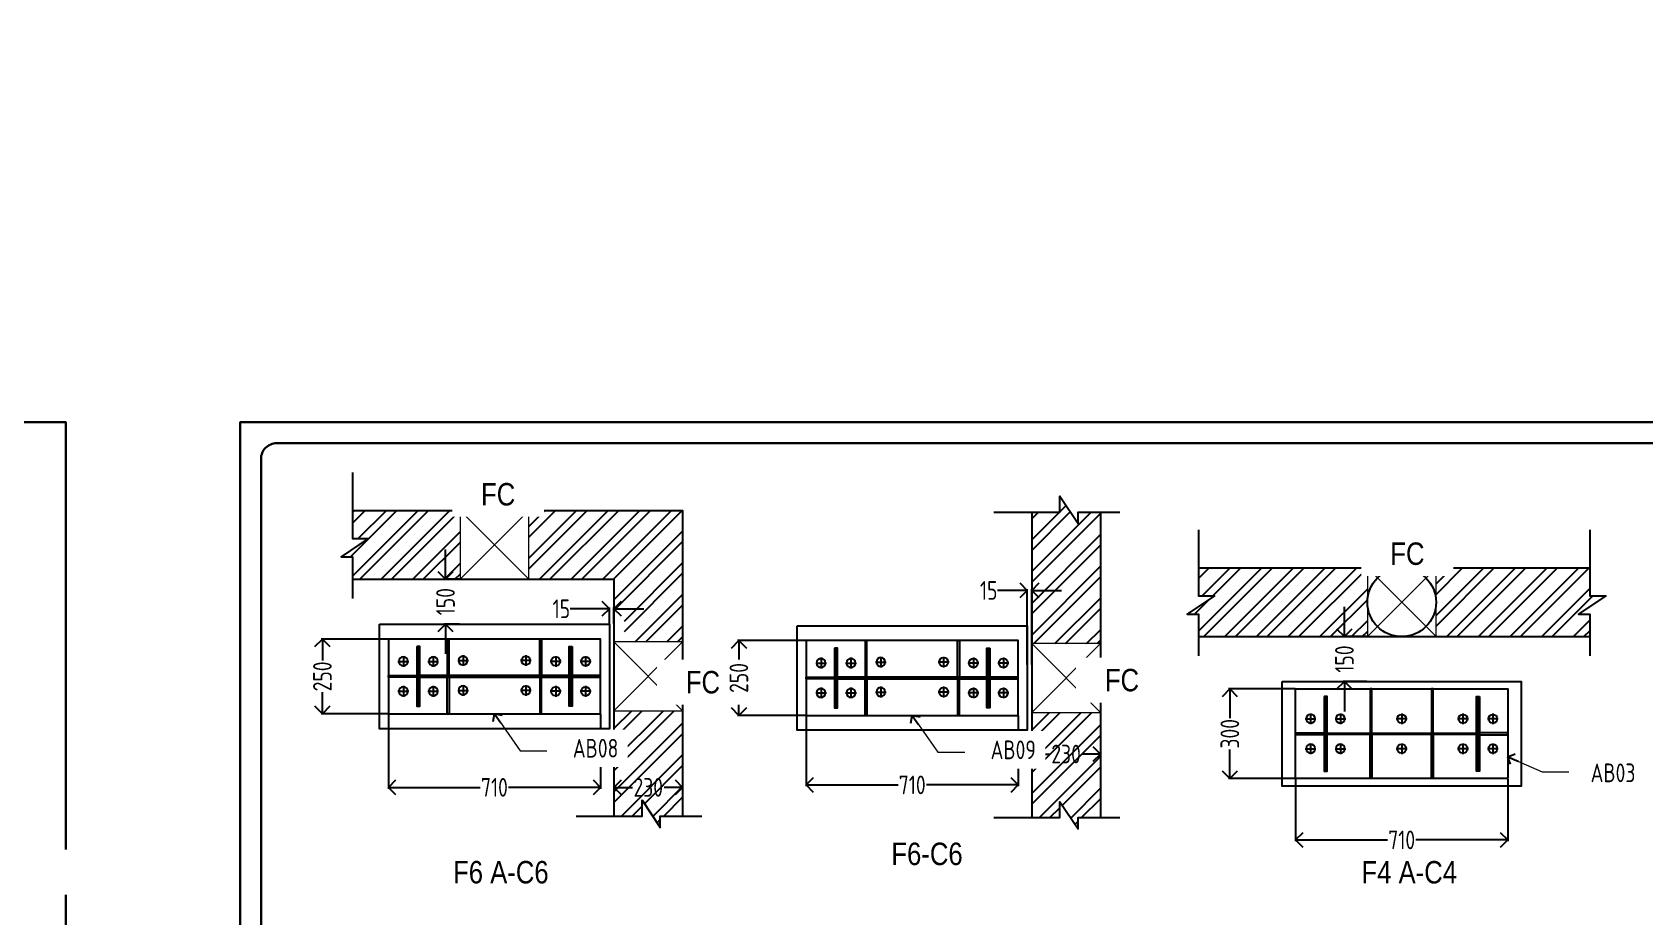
# Model space of a CAD drawing. Header units: inches. Extents: x -605 to 2991212, y -2872845 to 0.
# Drawn here: x 2426981 to 2448571, y -2385060 to -2373224 of the extents above; entities that cross this region are included whole.
import ezdxf
from ezdxf import colors
from ezdxf.entities.mleader import LeaderData, LeaderLine
from ezdxf.math import Vec2, Vec3

# ---------------------------------------------------------------- set-up
doc = ezdxf.new("R2010")
doc.units = ezdxf.units.IN
doc.header["$LTSCALE"] = 600
doc.header["$MEASUREMENT"] = 0
for name, color, linetype, lineweight in [('PV_TEXT_ROMANS', 7, 'Continuous', 0), ('rDIMension', 1, 'Continuous', 18), ('rRCC 2', 40, 'Continuous', 15), ('rSHEET', 2, 'Continuous', 30)]:
    doc.layers.add(name, color=color, linetype=linetype, lineweight=lineweight)
doc.styles.add('DIM', font='geniso.shx', dxfattribs={"width": 0.85})
doc.styles.add('J.P', font='ARIALN.TTF')
doc.styles.add('TEXT3', font='geniso.shx')
doc.dimstyles.new('ST-150', dxfattribs={"dimscale": 75, "dimtxt": 3, "dimasz": 2, "dimexe": 0.18, "dimexo": 0.0625, "dimgap": 0.2, "dimtad": 0, "dimdec": 0, "dimlfac": 2, "dimzin": 0, "dimdsep": 46, "dimtxsty": 'DIM', "dimblk": 'OPEN90', "dimcen": 0.09, "dimclrd": 256, "dimclrt": 7, "dimadec": 0, "dimazin": 0, "dimtfac": 1, "dimtdec": 0, "dimtofl": 0, "dimtmove": 0, "dimatfit": 3, "dimldrblk": 'OPEN90', "dimfxl": 1, "dimtolj": 1, "dimtzin": 0, "dimlwd": -1, "dimarcsym": 0})
doc.dimstyles.new('ST-25', dxfattribs={"dimscale": 100, "dimtxt": 2.5, "dimasz": 2, "dimexe": 0.18, "dimexo": 0.0625, "dimgap": 0.2, "dimtad": 0, "dimdec": 0, "dimlfac": 0.25, "dimzin": 0, "dimdsep": 46, "dimtxsty": 'DIM', "dimblk": 'OPEN90', "dimcen": 0.09, "dimclrd": 256, "dimclrt": 7, "dimadec": 0, "dimazin": 0, "dimtfac": 1, "dimtdec": 0, "dimtofl": 0, "dimtmove": 0, "dimatfit": 3, "dimldrblk": 'OPEN90', "dimfxl": 1, "dimtolj": 1, "dimtzin": 0, "dimlwd": -1, "dimarcsym": 0})
pattern_1 = [(45, (-2456671.74, 2032699.74), (-212.132034, 212.132034), []), (45, (-2456530.32, 2032699.74), (-212.132034, 212.132034), [])]
pattern_2 = [(45, (-2451051.7, 2032678.14), (-212.132034, 212.132034), []), (45, (-2450910.28, 2032678.14), (-212.132034, 212.132034), [])]
pattern_3 = [(45, (-2444524.18, 2031931.67), (-212.132034, 212.132034), []), (45, (-2444382.76, 2031931.67), (-212.132034, 212.132034), [])]

# ---------------------------------------------------------------- blocks, each defined once
blk = doc.blocks.new('_DotBlank')
at = {"color": 0, "linetype": 'ByBlock', "lineweight": -2}
blk.add_line((-0.5, 0), (-1, 0), dxfattribs=at)
blk.add_circle((0, 0), 0.5, dxfattribs=at)
blk = doc.blocks.new('_Open90')
at = {"color": 0, "linetype": 'ByBlock', "lineweight": -2}
for p, q in [((0, 0), (-1, 0)), ((-0.5, 0.5), (0, 0)), ((0, 0), (-0.5, -0.5))]:
    blk.add_line(p, q, dxfattribs=at)
blk = doc.blocks.new('*D894')
at = {"color": 0, "linetype": 'ByBlock', "lineweight": -2}
for p, q in [((2431743, -2381344), (2430848, -2381344)), ((2431743, -2382344), (2430848, -2382344))]:
    blk.add_line(p, q, dxfattribs=at)
at = {"color": 1, "linetype": 'ByBlock'}
for p, q in [((2430866, -2381544), (2430866, -2381632)), ((2430866, -2382144), (2430866, -2382055))]:
    blk.add_line(p, q, dxfattribs=at)
at = {"layer": 'Defpoints', "color": 0, "linetype": 'ByBlock'}
for p in [(2431749, -2381344), (2430866, -2382344), (2431749, -2382344)]:
    blk.add_point(p, dxfattribs=at)
at = {"color": 1, "linetype": 'ByBlock', "xscale": 200, "yscale": 200, "zscale": 200}
for p, rotation in [((2430866, -2381344), 90), ((2430866, -2382344), 270)]:
    blk.add_blockref('_Open90', p, dxfattribs=dict(at, rotation=rotation))
at = {"color": 7, "linetype": 'ByBlock', "insert": (2430866, -2381844), "char_height": 250, "attachment_point": 5, "rotation": 90, "style": 'DIM'}
blk.add_mtext('\\A1;250', dxfattribs=at)
blk = doc.blocks.new('*D895')
at = {"color": 0, "linetype": 'ByBlock', "lineweight": -2}
for p, q in [((2431749, -2382350), (2431749, -2383347)), ((2434589, -2382350), (2434589, -2383347))]:
    blk.add_line(p, q, dxfattribs=at)
at = {"color": 1, "linetype": 'ByBlock'}
for p, q in [((2431949, -2383329), (2432979, -2383329)), ((2434389, -2383329), (2433359, -2383329))]:
    blk.add_line(p, q, dxfattribs=at)
at = {"layer": 'Defpoints', "color": 0, "linetype": 'ByBlock'}
for p in [(2431749, -2382344), (2434589, -2382344), (2434589, -2383329)]:
    blk.add_point(p, dxfattribs=at)
at = {"color": 1, "linetype": 'ByBlock', "xscale": 200, "yscale": 200, "zscale": 200, "rotation": 180}
blk.add_blockref('_Open90', (2431749, -2383329), dxfattribs=at)
at = {"color": 1, "linetype": 'ByBlock', "xscale": 200, "yscale": 200, "zscale": 200}
blk.add_blockref('_Open90', (2434589, -2383329), dxfattribs=at)
at = {"color": 7, "linetype": 'ByBlock', "insert": (2433169, -2383329), "char_height": 250, "attachment_point": 5, "style": 'DIM'}
blk.add_mtext('\\A1;710', dxfattribs=at)
blk = doc.blocks.new('*D896')
at = {"color": 1, "linetype": 'ByBlock'}
for p, q in [((2434509, -2380939), (2434181, -2380939)), ((2434969, -2380939), (2435169, -2380939))]:
    blk.add_line(p, q, dxfattribs=at)
at = {"color": 0, "linetype": 'ByBlock', "lineweight": -2}
for p, q in [((2434709, -2381137), (2434709, -2380921)), ((2434769, -2381137), (2434769, -2380921))]:
    blk.add_line(p, q, dxfattribs=at)
at = {"layer": 'Defpoints', "color": 0, "linetype": 'ByBlock'}
for p in [(2434769, -2380939), (2434709, -2381144), (2434769, -2381144)]:
    blk.add_point(p, dxfattribs=at)
at = {"color": 1, "linetype": 'ByBlock', "xscale": 200, "yscale": 200, "zscale": 200}
blk.add_blockref('_Open90', (2434709, -2380939), dxfattribs=at)
at = {"color": 1, "linetype": 'ByBlock', "xscale": 200, "yscale": 200, "zscale": 200, "rotation": 180}
blk.add_blockref('_Open90', (2434769, -2380939), dxfattribs=at)
at = {"color": 7, "linetype": 'ByBlock', "insert": (2434065, -2380939), "char_height": 250, "attachment_point": 5, "style": 'DIM'}
blk.add_mtext('\\A1;15', dxfattribs=at)
blk = doc.blocks.new('*D897')
at = {"color": 1, "linetype": 'ByBlock'}
for p, q in [((2432514, -2380344), (2432514, -2380144)), ((2432514, -2381344), (2432514, -2381544))]:
    blk.add_line(p, q, dxfattribs=at)
at = {"color": 0, "linetype": 'ByBlock', "lineweight": -2}
for p, q in [((2432703, -2380544), (2432496, -2380544)), ((2432703, -2381144), (2432496, -2381144))]:
    blk.add_line(p, q, dxfattribs=at)
at = {"layer": 'Defpoints', "color": 0, "linetype": 'ByBlock'}
for p in [(2432709, -2380544), (2432514, -2381144), (2432709, -2381144)]:
    blk.add_point(p, dxfattribs=at)
at = {"color": 1, "linetype": 'ByBlock', "xscale": 200, "yscale": 200, "zscale": 200}
for p, rotation in [((2432514, -2380544), 270), ((2432514, -2381144), 90)]:
    blk.add_blockref('_Open90', p, dxfattribs=dict(at, rotation=rotation))
at = {"color": 7, "linetype": 'ByBlock', "insert": (2432514, -2380844), "char_height": 250, "attachment_point": 5, "rotation": 90, "style": 'DIM'}
blk.add_mtext('\\A1;150', dxfattribs=at)
blk = doc.blocks.new('*D898')
at = {"color": 0, "linetype": 'ByBlock', "lineweight": -2}
for p, q in [((2434769, -2383222), (2434769, -2383347)), ((2435689, -2383222), (2435689, -2383347))]:
    blk.add_line(p, q, dxfattribs=at)
at = {"color": 1, "linetype": 'ByBlock'}
for p, q in [((2434969, -2383329), (2435018, -2383329)), ((2435489, -2383329), (2435441, -2383329))]:
    blk.add_line(p, q, dxfattribs=at)
at = {"layer": 'Defpoints', "color": 0, "linetype": 'ByBlock'}
for p in [(2434769, -2383216), (2435689, -2383216), (2435689, -2383329)]:
    blk.add_point(p, dxfattribs=at)
at = {"color": 1, "linetype": 'ByBlock', "xscale": 200, "yscale": 200, "zscale": 200, "rotation": 180}
blk.add_blockref('_Open90', (2434769, -2383329), dxfattribs=at)
at = {"color": 1, "linetype": 'ByBlock', "xscale": 200, "yscale": 200, "zscale": 200}
blk.add_blockref('_Open90', (2435689, -2383329), dxfattribs=at)
at = {"color": 7, "linetype": 'ByBlock', "insert": (2435229, -2383329), "char_height": 250, "attachment_point": 5, "style": 'DIM'}
blk.add_mtext('\\A1;230', dxfattribs=at)
blk = doc.blocks.new('*D899')
at = {"color": 1, "linetype": 'ByBlock'}
for p, q in [((2440103, -2380694), (2439903, -2380694)), ((2440563, -2380694), (2440763, -2380694))]:
    blk.add_line(p, q, dxfattribs=at)
at = {"color": 0, "linetype": 'ByBlock', "lineweight": -2}
for p, q in [((2440303, -2381683), (2440303, -2380676)), ((2440363, -2381683), (2440363, -2380676))]:
    blk.add_line(p, q, dxfattribs=at)
at = {"layer": 'Defpoints', "color": 0, "linetype": 'ByBlock'}
for p in [(2440303, -2380694), (2440303, -2381690), (2440363, -2381690)]:
    blk.add_point(p, dxfattribs=at)
at = {"color": 1, "linetype": 'ByBlock', "xscale": 200, "yscale": 200, "zscale": 200}
blk.add_blockref('_Open90', (2440303, -2380694), dxfattribs=at)
at = {"color": 1, "linetype": 'ByBlock', "xscale": 200, "yscale": 200, "zscale": 200, "rotation": 180}
blk.add_blockref('_Open90', (2440363, -2380694), dxfattribs=at)
at = {"color": 7, "linetype": 'ByBlock', "insert": (2439787, -2380694), "char_height": 250, "attachment_point": 5, "style": 'DIM'}
blk.add_mtext('\\A1;15', dxfattribs=at)
blk = doc.blocks.new('*D900')
at = {"color": 0, "linetype": 'ByBlock', "lineweight": -2}
for p, q in [((2437343, -2382371), (2437343, -2383314)), ((2440183, -2382371), (2440183, -2383314))]:
    blk.add_line(p, q, dxfattribs=at)
at = {"color": 1, "linetype": 'ByBlock'}
for p, q in [((2437543, -2383296), (2438573, -2383296)), ((2439983, -2383296), (2438953, -2383296))]:
    blk.add_line(p, q, dxfattribs=at)
at = {"layer": 'Defpoints', "color": 0, "linetype": 'ByBlock'}
for p in [(2437343, -2382365), (2440183, -2382365), (2440183, -2383296)]:
    blk.add_point(p, dxfattribs=at)
at = {"color": 1, "linetype": 'ByBlock', "xscale": 200, "yscale": 200, "zscale": 200, "rotation": 180}
blk.add_blockref('_Open90', (2437343, -2383296), dxfattribs=at)
at = {"color": 1, "linetype": 'ByBlock', "xscale": 200, "yscale": 200, "zscale": 200}
blk.add_blockref('_Open90', (2440183, -2383296), dxfattribs=at)
at = {"color": 7, "linetype": 'ByBlock', "insert": (2438763, -2383296), "char_height": 250, "attachment_point": 5, "style": 'DIM'}
blk.add_mtext('\\A1;710', dxfattribs=at)
blk = doc.blocks.new('*D901')
at = {"color": 0, "linetype": 'ByBlock', "lineweight": -2}
for p, q in [((2437337, -2381365), (2436424, -2381365)), ((2437337, -2382365), (2436424, -2382365))]:
    blk.add_line(p, q, dxfattribs=at)
at = {"color": 1, "linetype": 'ByBlock'}
for p, q in [((2436442, -2381565), (2436442, -2381654)), ((2436442, -2382165), (2436442, -2382077))]:
    blk.add_line(p, q, dxfattribs=at)
at = {"layer": 'Defpoints', "color": 0, "linetype": 'ByBlock'}
for p in [(2436442, -2381365), (2437343, -2381365), (2437343, -2382365)]:
    blk.add_point(p, dxfattribs=at)
at = {"color": 1, "linetype": 'ByBlock', "xscale": 200, "yscale": 200, "zscale": 200}
for p, rotation in [((2436442, -2381365), 90), ((2436442, -2382365), 270)]:
    blk.add_blockref('_Open90', p, dxfattribs=dict(at, rotation=rotation))
at = {"color": 7, "linetype": 'ByBlock', "insert": (2436442, -2381865), "char_height": 250, "attachment_point": 5, "rotation": 90, "style": 'DIM'}
blk.add_mtext('\\A1;250', dxfattribs=at)
blk = doc.blocks.new('*D902')
at = {"color": 0, "linetype": 'ByBlock', "lineweight": -2}
for p, q in [((2440363, -2382877), (2440363, -2382865)), ((2441283, -2382877), (2441283, -2382865))]:
    blk.add_line(p, q, dxfattribs=at)
at = {"color": 1, "linetype": 'ByBlock'}
for p, q in [((2440563, -2382883), (2440612, -2382883)), ((2441083, -2382883), (2441034, -2382883))]:
    blk.add_line(p, q, dxfattribs=at)
at = {"layer": 'Defpoints', "color": 0, "linetype": 'ByBlock'}
for p in [(2440363, -2382883), (2441283, -2382883), (2441283, -2382883)]:
    blk.add_point(p, dxfattribs=at)
at = {"color": 1, "linetype": 'ByBlock', "xscale": 200, "yscale": 200, "zscale": 200, "rotation": 180}
blk.add_blockref('_Open90', (2440363, -2382883), dxfattribs=at)
at = {"color": 1, "linetype": 'ByBlock', "xscale": 200, "yscale": 200, "zscale": 200}
blk.add_blockref('_Open90', (2441283, -2382883), dxfattribs=at)
at = {"color": 7, "linetype": 'ByBlock', "insert": (2440823, -2382883), "char_height": 250, "attachment_point": 5, "style": 'DIM'}
blk.add_mtext('\\A1;230', dxfattribs=at)
blk = doc.blocks.new('*D903')
at = {"color": 1, "linetype": 'ByBlock'}
for p, q in [((2444550, -2381112), (2444550, -2380912)), ((2444550, -2382112), (2444550, -2382312))]:
    blk.add_line(p, q, dxfattribs=at)
at = {"color": 0, "linetype": 'ByBlock', "lineweight": -2}
for p, q in [((2444851, -2381312), (2444532, -2381312)), ((2444851, -2381912), (2444532, -2381912))]:
    blk.add_line(p, q, dxfattribs=at)
at = {"layer": 'Defpoints', "color": 0, "linetype": 'ByBlock'}
for p in [(2444857, -2381312), (2444550, -2381912), (2444857, -2381912)]:
    blk.add_point(p, dxfattribs=at)
at = {"color": 1, "linetype": 'ByBlock', "xscale": 200, "yscale": 200, "zscale": 200}
for p, rotation in [((2444550, -2381312), 270), ((2444550, -2381912), 90)]:
    blk.add_blockref('_Open90', p, dxfattribs=dict(at, rotation=rotation))
at = {"color": 7, "linetype": 'ByBlock', "insert": (2444550, -2381612), "char_height": 250, "attachment_point": 5, "rotation": 90, "style": 'DIM'}
blk.add_mtext('\\A1;150', dxfattribs=at)
blk = doc.blocks.new('*D904')
at = {"color": 0, "linetype": 'ByBlock', "lineweight": -2}
for p, q in [((2443897, -2383218), (2443897, -2384050)), ((2446737, -2383218), (2446737, -2384050))]:
    blk.add_line(p, q, dxfattribs=at)
at = {"color": 1, "linetype": 'ByBlock'}
for p, q in [((2444097, -2384032), (2445127, -2384032)), ((2446537, -2384032), (2445507, -2384032))]:
    blk.add_line(p, q, dxfattribs=at)
at = {"layer": 'Defpoints', "color": 0, "linetype": 'ByBlock'}
for p in [(2443897, -2383212), (2446737, -2383212), (2446737, -2384032)]:
    blk.add_point(p, dxfattribs=at)
at = {"color": 1, "linetype": 'ByBlock', "xscale": 200, "yscale": 200, "zscale": 200, "rotation": 180}
blk.add_blockref('_Open90', (2443897, -2384032), dxfattribs=at)
at = {"color": 1, "linetype": 'ByBlock', "xscale": 200, "yscale": 200, "zscale": 200}
blk.add_blockref('_Open90', (2446737, -2384032), dxfattribs=at)
at = {"color": 7, "linetype": 'ByBlock', "insert": (2445317, -2384032), "char_height": 250, "attachment_point": 5, "style": 'DIM'}
blk.add_mtext('\\A1;710', dxfattribs=at)
blk = doc.blocks.new('*D905')
at = {"color": 0, "linetype": 'ByBlock', "lineweight": -2}
for p, q in [((2443891, -2382012), (2442998, -2382012)), ((2443891, -2383212), (2442998, -2383212))]:
    blk.add_line(p, q, dxfattribs=at)
at = {"color": 1, "linetype": 'ByBlock'}
for p, q in [((2443016, -2382212), (2443016, -2382401)), ((2443016, -2383012), (2443016, -2382823))]:
    blk.add_line(p, q, dxfattribs=at)
at = {"layer": 'Defpoints', "color": 0, "linetype": 'ByBlock'}
for p in [(2443897, -2382012), (2443016, -2383212), (2443897, -2383212)]:
    blk.add_point(p, dxfattribs=at)
at = {"color": 1, "linetype": 'ByBlock', "xscale": 200, "yscale": 200, "zscale": 200}
for p, rotation in [((2443016, -2382012), 90), ((2443016, -2383212), 270)]:
    blk.add_blockref('_Open90', p, dxfattribs=dict(at, rotation=rotation))
at = {"color": 7, "linetype": 'ByBlock', "insert": (2443016, -2382612), "char_height": 250, "attachment_point": 5, "rotation": 90, "style": 'DIM'}
blk.add_mtext('\\A1;300', dxfattribs=at)
blk = doc.blocks.new('TJYT')
at = {"color": 1}
for points in [[(2361075.7, 115849.4), (2361111.7, 115849.4)], [(2361093.7, 115867.4), (2361093.7, 115831.4)]]:
    blk.add_lwpolyline(points, dxfattribs=at)
blk.add_circle((2361093.7, 115849.4), 15)
blk = doc.blocks.new('RTTYY')
h = blk.add_hatch()
h.set_pattern_fill('ANSI31', color=256)
h.set_pattern_definition([(45, (2510784.6612, 116106.5287), (-2.245064, 2.245064), [])])
h.paths.add_polyline_path([(2510912.2, 116616.5), (2510912.2, 116116.5), (2510907.2, 116116.5), (2510907.2, 116616.5)])
h.paths.add_polyline_path([(2510784.7, 116626.5), (2511034.7, 116626.5), (2511034.7, 116616.5), (2510784.7, 116616.5)])
h.paths.add_polyline_path([(2510784.7, 116106.5), (2511034.7, 116106.5), (2511034.7, 116116.5), (2510784.7, 116116.5)])
at = {"color": 3}
blk.add_lwpolyline([(2511059.7, 116721.5), (2511059.7, 116011.5), (2510759.7, 116011.5), (2510759.7, 116721.5)], close=True, dxfattribs=at)
at = {"color": 5}
for points in [[(2510912.7, 116626.5), (2510912.7, 116721.5), (2510906.7, 116721.5), (2510906.7, 116626.5)], [(2510759.7, 116466), (2510907.2, 116466), (2510907.2, 116472), (2510759.7, 116472)], [(2511059.7, 116466), (2510912.2, 116466), (2510912.2, 116472), (2511059.7, 116472)], [(2510759.7, 116261), (2510907.2, 116261), (2510907.2, 116267), (2510759.7, 116267)], [(2511059.7, 116261), (2510912.2, 116261), (2510912.2, 116267), (2511059.7, 116267)], [(2510912.7, 116106.5), (2510912.7, 116011.5), (2510906.7, 116011.5), (2510906.7, 116106.5)]]:
    blk.add_lwpolyline(points, close=True, dxfattribs=at)
at = {"color": 6}
for points in [[(2510784.7, 116626.5), (2511034.7, 116626.5), (2511034.7, 116616.5), (2510784.7, 116616.5)], [(2510912.2, 116616.5), (2510912.2, 116116.5), (2510907.2, 116116.5), (2510907.2, 116616.5)], [(2510784.7, 116106.5), (2511034.7, 116106.5), (2511034.7, 116116.5), (2510784.7, 116116.5)]]:
    blk.add_lwpolyline(points, close=True, dxfattribs=at)
for p in [(149765.9, 822.2), (149865.9, 822.2), (149765.9, 722.2), (149865.9, 722.2), (149765.9, 517.2), (149865.9, 517.2)]:
    blk.add_blockref('TJYT', p)
at = {"xscale": -1, "rotation": 180}
for p in [(149765.9, 232010.9), (149865.9, 232010.9), (149765.9, 231910.9), (149865.9, 231910.9)]:
    blk.add_blockref('TJYT', p, dxfattribs=at)
blk = doc.blocks.new('etgytyu')
h = blk.add_hatch()
h.set_pattern_fill('ANSI31', color=256, angle=180, style=0)
h.set_pattern_definition([(225, (196603.9496, 188610.3968), (2.2450640303, -2.2450640303), [])])
h.paths.add_polyline_path([(2407240, 61321.6), (2407240, 61821.6), (2407235, 61821.6), (2407235, 61321.6)])
h.paths.add_polyline_path([(2407137.5, 61831.6), (2407337.5, 61831.6), (2407337.5, 61821.6), (2407137.5, 61821.6)])
h.paths.add_polyline_path([(2407137.5, 61311.6), (2407337.5, 61311.6), (2407337.5, 61321.6), (2407137.5, 61321.6)])
at = {"color": 3}
blk.add_lwpolyline([(2407362.5, 61216.6), (2407362.5, 61926.6), (2407112.5, 61926.6), (2407112.5, 61216.6)], close=True, dxfattribs=at)
at = {"color": 5}
for points in [[(2407240.5, 61831.6), (2407240.5, 61926.6), (2407234.5, 61926.6), (2407234.5, 61831.6)], [(2407235, 61723.6), (2407112.5, 61723.6), (2407112.5, 61729.6), (2407235, 61729.6)], [(2407240, 61723.6), (2407362.5, 61723.6), (2407362.5, 61729.6), (2407240, 61729.6)], [(2407235, 61419.6), (2407112.5, 61419.6), (2407112.5, 61413.6), (2407235, 61413.6)], [(2407240, 61419.6), (2407362.5, 61419.6), (2407362.5, 61413.6), (2407240, 61413.6)], [(2407240.5, 61311.6), (2407240.5, 61216.6), (2407234.5, 61216.6), (2407234.5, 61311.6)]]:
    blk.add_lwpolyline(points, close=True, dxfattribs=at)
at = {"color": 6}
for points in [[(2407137.5, 61831.6), (2407337.5, 61831.6), (2407337.5, 61821.6), (2407137.5, 61821.6)], [(2407240, 61321.6), (2407240, 61821.6), (2407235, 61821.6), (2407235, 61321.6)], [(2407137.5, 61311.6), (2407337.5, 61311.6), (2407337.5, 61321.6), (2407137.5, 61321.6)]]:
    blk.add_lwpolyline(points, close=True, dxfattribs=at)
for p in [(46093.7, -53972.8), (46193.7, -53972.8), (46093.7, -54072.8), (46193.7, -54072.8), (46090.7, -54172.7), (46190.7, -54172.7)]:
    blk.add_blockref('TJYT', p)
at = {"xscale": -1, "rotation": 180}
for p in [(46090.7, 177315.9), (46190.7, 177315.9), (46093.7, 177216), (46193.7, 177216), (46093.7, 177116), (46193.7, 177116)]:
    blk.add_blockref('TJYT', p, dxfattribs=at)

msp = doc.modelspace()

# ---------------------------------------------------------------- hatches: boundary and pattern name
at = {"linetype": 'ByBlock', "transparency": 33554687}
h = msp.add_hatch(dxfattribs=at)
h.set_pattern_fill('ANSI32', color=8, scale=800)
h.set_pattern_definition(pattern_2)
h.paths.add_polyline_path([(2440363.1, -2381405.2), (2441283.1, -2381405.2), (2441283.1, -2379645.2), (2440983.1, -2379645.2), (2440983.1, -2379797.2), (2440739.3, -2379433.6), (2440739.3, -2379645.2), (2440363.1, -2379645.2)])
h = msp.add_hatch(dxfattribs=at)
h.set_pattern_fill('ANSI32', color=8, scale=800)
h.set_pattern_definition(pattern_1)
h.paths.add_polyline_path([(2431117, -2380243.6), (2431480.6, -2379999.9), (2431269, -2379999.9), (2431269, -2379623.6), (2432709.4, -2379623.6), (2432709.4, -2380543.6), (2431269, -2380543.6), (2431269, -2380243.6)])
h = msp.add_hatch(dxfattribs=at)
h.set_pattern_fill('ANSI32', color=8, scale=800)
h.set_pattern_definition(pattern_1)
h.paths.add_polyline_path([(2433629.4, -2379623.6), (2435689.4, -2379623.6), (2435689.4, -2381383.6), (2434909.4, -2381383.6), (2434909.4, -2380943.6), (2434769.4, -2380943.6), (2434769.4, -2380543.6), (2433629.4, -2380543.6)])
h = msp.add_hatch(dxfattribs=at)
h.set_pattern_fill('ANSI32', color=8, scale=800)
h.set_pattern_definition(pattern_3)
h.paths.add_polyline_path([(2442445.6, -2381011.7), (2442809.2, -2380767.9), (2442597.6, -2380767.9), (2442597.6, -2380391.7), (2444856.9, -2380391.7), (2444856.9, -2381311.7), (2442597.6, -2381311.7), (2442597.6, -2381011.7)])
h = msp.add_hatch(dxfattribs=at)
h.set_pattern_fill('ANSI32', color=8, scale=800, angle=180)
h.set_pattern_definition(pattern_3)
h.paths.add_polyline_path([(2447684.9, -2381011.7), (2448048.6, -2380767.9), (2447836.9, -2380767.9), (2447836.9, -2380391.7), (2445776.9, -2380391.7), (2445776.9, -2381311.7), (2447836.9, -2381311.7), (2447836.9, -2381011.7)])
h = msp.add_hatch(dxfattribs=at)
h.set_pattern_fill('ANSI32', color=8, scale=800)
h.set_pattern_definition([(45, (-2456645.4, 2032699.74), (-212.132034, 212.132034), []), (45, (-2456503.98, 2032699.74), (-212.132034, 212.132034), [])])
h.paths.add_polyline_path([(2434769.4, -2382303.6), (2435689.4, -2382303.6), (2435689.4, -2383712.4), (2435389.4, -2383712.4), (2435389.4, -2383864.4), (2435145.6, -2383500.8), (2435145.6, -2383712.4), (2434769.4, -2383712.4)])

# ---------------------------------------------------------------- linework, layer by layer
at = {"color": 8, "linetype": 'ByBlock'}
for points in [[(2431269, -2379116.1), (2431269, -2379999.9), (2431480.6, -2379999.9), (2431117, -2380243.6), (2431269, -2380243.6), (2431269, -2380802.2)], [(2439855.6, -2379645.2), (2440739.3, -2379645.2), (2440739.3, -2379433.6), (2440983.1, -2379797.2), (2440983.1, -2379645.2), (2441541.7, -2379645.2)], [(2431269, -2379623.6), (2435689.4, -2379623.6), (2435689.4, -2383712.4)], [(2440363.1, -2379645.2), (2440363.1, -2383734)], [(2441283.1, -2379645.2), (2441283.1, -2383734)], [(2442597.6, -2379884.1), (2442597.6, -2380767.9), (2442809.2, -2380767.9), (2442445.6, -2381011.7), (2442597.6, -2381011.7), (2442597.6, -2381570.3)], [(2447836.9, -2379884.1), (2447836.9, -2380767.9), (2448048.6, -2380767.9), (2447684.9, -2381011.7), (2447836.9, -2381011.7), (2447836.9, -2381570.3)], [(2431269, -2380543.6), (2434769.4, -2380543.6), (2434769.4, -2383712.4)], [(2442597.6, -2380391.7), (2447836.9, -2380391.7)], [(2442597.6, -2381311.7), (2447836.9, -2381311.7)]]:
    msp.add_lwpolyline(points, dxfattribs=at)
at = {"color": 3, "linetype": 'ByBlock'}
for points in [[(2431629.4, -2381143.6), (2434709.4, -2381143.6), (2434709.4, -2382543.6), (2431629.4, -2382543.6)], [(2437223.1, -2381165.2), (2440303.1, -2381165.2), (2440303.1, -2382565.2), (2437223.1, -2382565.2)], [(2443716.9, -2381911.9), (2446916.9, -2381911.9), (2446916.9, -2383311.9), (2443716.9, -2383311.9)]]:
    msp.add_lwpolyline(points, close=True, dxfattribs=at)
at = {"color": 8, "linetype": 'ByBlock'}
msp.add_circle((2445316.9, -2380851.7), 460, dxfattribs=at)
at = {"layer": 'rRCC 2', "color": 6}
for p, q in [((2433629.4, -2379623.6), (2432709.4, -2380543.6)), ((2433629.4, -2380543.6), (2432709.4, -2379623.6)), ((2445776.9, -2380391.7), (2444856.9, -2381311.7)), ((2445776.9, -2381311.7), (2444856.9, -2380391.7)), ((2435689.4, -2381383.6), (2434769.4, -2382303.6)), ((2435689.4, -2382303.6), (2434769.4, -2381383.6)), ((2441283.1, -2381405.2), (2440363.1, -2382325.2)), ((2441283.1, -2382325.2), (2440363.1, -2381405.2))]:
    msp.add_line(p, q, dxfattribs=at)
for points in [[(2433629.4, -2379623.6), (2432709.4, -2379623.6), (2432709.4, -2380543.6), (2433629.4, -2380543.6)], [(2445776.9, -2380391.7), (2444856.9, -2380391.7), (2444856.9, -2381311.7), (2445776.9, -2381311.7)], [(2435689.4, -2381383.6), (2434769.4, -2381383.6), (2434769.4, -2382303.6), (2435689.4, -2382303.6)], [(2441283.1, -2381405.2), (2440363.1, -2381405.2), (2440363.1, -2382325.2), (2441283.1, -2382325.2)]]:
    msp.add_lwpolyline(points, close=True, dxfattribs=at)
at = {"layer": 'rSHEET'}
msp.add_lwpolyline([(2369574.4, -2419352.8), (2427431.8, -2419352.8), (2427431.8, -2378443.5), (2369574.4, -2378443.5)], close=True, dxfattribs=at)

# ---------------------------------------------------------------- block references
at = {"xscale": 4, "yscale": 4, "zscale": 4, "rotation": 270}
for name, p in [('etgytyu', (2186883, 7247106.3)), ('etgytyu', (2192476.7, 7247084.7)), ('RTTYY', (1979850.8, 7661026.7))]:
    msp.add_blockref(name, p, dxfattribs=at)

# ---------------------------------------------------------------- dimensions: what is measured, and where the dimension line sits
at = {"color": 1, "linetype": 'ByBlock'}
for base, p1, p2, picture, middle in [((2432514.1, -2381143.6), (2432709.4, -2380543.6), (2432709.4, -2381143.6), '*D897', (2432514.1, -2380843.6)), ((2444550.2, -2381911.9), (2444856.9, -2381311.7), (2444856.9, -2381911.9), '*D903', (2444550.2, -2381611.8))]:
    dim = msp.add_linear_dim(base=base, p1=p1, p2=p2, angle=90, dimstyle='ST-25', override={"dimblk": 'Open90', "dimclrd": 1}, dxfattribs=at)
    dim.commit()
    dim.dimension.update_dxf_attribs({"geometry": picture, "text_midpoint": middle, "dimtype": 160})
for base, p1, p2, picture, middle in [((2440303.1, -2380694.4), (2440363.1, -2381689.6), (2440303.1, -2381689.6), '*D899', (2439787.4, -2380694.4)), ((2434589.4, -2383329.2), (2431749.4, -2382343.6), (2434589.4, -2382343.6), '*D895', (2433169.4, -2383329.2)), ((2440183.1, -2383296.3), (2437343.1, -2382365.2), (2440183.1, -2382365.2), '*D900', (2438763.1, -2383296.3)), ((2441283.1, -2382883.1), (2440363.1, -2382883.1), (2441283.1, -2382883.1), '*D902', (2440823.1, -2382883.1)), ((2435689.4, -2383329.2), (2434769.4, -2383215.9), (2435689.4, -2383215.9), '*D898', (2435229.4, -2383329.2))]:
    dim = msp.add_linear_dim(base=base, p1=p1, p2=p2, dimstyle='ST-25', override={"dimblk": 'Open90', "dimclrd": 1}, dxfattribs=at)
    dim.commit()
    dim.dimension.update_dxf_attribs({"geometry": picture, "text_midpoint": middle})
dim = msp.add_linear_dim(base=(2434769.4, -2380938.6), p1=(2434709.4, -2381143.6), p2=(2434769.4, -2381143.6), dimstyle='ST-25', override={"dimblk": 'Open90', "dimclrd": 1}, dxfattribs=at)
dim.commit()
dim.dimension.update_dxf_attribs({"geometry": '*D896', "text_midpoint": (2434065, -2380938.6), "dimtype": 160})
for base, p1, p2, picture, middle in [((2430866.5, -2382343.6), (2431749.4, -2381343.6), (2431749.4, -2382343.6), '*D894', (2430866.5, -2381843.6)), ((2436441.6, -2381365.2), (2437343.1, -2382365.2), (2437343.1, -2381365.2), '*D901', (2436441.6, -2381865.2)), ((2443016.1, -2383211.9), (2443896.9, -2382011.9), (2443896.9, -2383211.9), '*D905', (2443016.1, -2382611.9))]:
    dim = msp.add_linear_dim(base=base, p1=p1, p2=p2, angle=90, dimstyle='ST-25', override={"dimblk": 'Open90', "dimclrd": 1}, dxfattribs=at)
    dim.commit()
    dim.dimension.update_dxf_attribs({"geometry": picture, "text_midpoint": middle})

# ---------------------------------------------------------------- leaders
at = {"layer": 'rRCC 2', "annotation_type": 0, "has_hookline": 1, "hookline_direction": 0}
for points in [[(2433169.4, -2382343.6), (2433513.4, -2382838.1), (2433871.6, -2382838.1)], [(2438763.1, -2382365.2), (2439107.1, -2382859.7), (2439465.4, -2382859.7)], [(2446736.9, -2382919.3), (2447197.1, -2383121.7), (2447555.3, -2383121.7)]]:
    msp.add_leader(points, dimstyle='ST-150', dxfattribs=at)

# ---------------------------------------------------------------- next in the draw order: texts
at = {"layer": 'PV_TEXT_ROMANS', "insert": (2427230.8, -2384313.9), "char_height": 300, "width": 12049.078, "attachment_point": 1, "style": 'J.P', "bg_fill": 2}
msp.add_mtext('\\pxqc;F6 A-C6', dxfattribs=at)

# ---------------------------------------------------------------- next in the draw order: texts
at = {"layer": 'PV_TEXT_ROMANS', "insert": (2432936.8, -2384068.7), "char_height": 300, "width": 12049.078, "attachment_point": 1, "style": 'J.P', "bg_fill": 2}
msp.add_mtext('\\pxqc;F6-C6', dxfattribs=at)

# ---------------------------------------------------------------- next in the draw order: hatches: boundary and pattern name
at = {"linetype": 'ByBlock', "transparency": 33554687}
h = msp.add_hatch(dxfattribs=at)
h.set_pattern_fill('ANSI32', color=8, scale=800)
h.set_pattern_definition(pattern_2)
h.paths.add_polyline_path([(2440363.1, -2382325.2), (2441283.1, -2382325.2), (2441283.1, -2383734), (2440983.1, -2383734), (2440983.1, -2383886), (2440739.3, -2383522.4), (2440739.3, -2383734), (2440363.1, -2383734)])

# ---------------------------------------------------------------- next in the draw order: linework, layer by layer
at = {"color": 8, "linetype": 'ByBlock'}
for points in [[(2434261.8, -2383712.4), (2435145.6, -2383712.4), (2435145.6, -2383500.8), (2435389.4, -2383864.4), (2435389.4, -2383712.4), (2435948, -2383712.4)], [(2439855.6, -2383734), (2440739.3, -2383734), (2440739.3, -2383522.4), (2440983.1, -2383886), (2440983.1, -2383734), (2441541.7, -2383734)]]:
    msp.add_lwpolyline(points, dxfattribs=at)

# ---------------------------------------------------------------- next in the draw order: texts
at = {"layer": 'PV_TEXT_ROMANS', "insert": (2439393.4, -2384314.6), "char_height": 300, "width": 12049.078, "attachment_point": 1, "style": 'J.P', "bg_fill": 2}
msp.add_mtext('\\pxqc;F4 A-C4', dxfattribs=at)

# ---------------------------------------------------------------- next in the draw order: linework, layer by layer
at = {"layer": 'rSHEET'}
msp.add_lwpolyline([(2429763, -2399284.4), (2459238, -2399284.4), (2459238, -2378443.5), (2429763, -2378443.5)], close=True, dxfattribs=at)
msp.add_lwpolyline([(2430254.2, -2399004.2), (2458746.8, -2399004.2, 0.4142136), (2458957.3, -2398793.7), (2458957.3, -2378934.2, 0.4142136), (2458746.8, -2378723.6), (2430254.2, -2378723.6, 0.4142136), (2430043.7, -2378934.2), (2430043.7, -2398793.7, 0.4142136)], format="xyb", close=True, dxfattribs=at)

# ---------------------------------------------------------------- next in the draw order: dimensions: what is measured, and where the dimension line sits
at = {"color": 1, "linetype": 'ByBlock'}
dim = msp.add_linear_dim(base=(2446736.9, -2384032.2), p1=(2443896.9, -2383211.9), p2=(2446736.9, -2383211.9), dimstyle='ST-25', override={"dimblk": 'Open90', "dimclrd": 1}, dxfattribs=at)
dim.commit()
dim.dimension.update_dxf_attribs({"geometry": '*D904', "text_midpoint": (2445316.9, -2384032.2)})

# ---------------------------------------------------------------- next in the draw order: leaders
at = {"layer": 'rRCC 2', "color": 7}
ml = msp.add_multileader_mtext('Standard', dxfattribs=at)
ml.set_content('\\A1;\\W0.85;(a)4-12# ', color=7, style='TEXT3')
ml.set_leader_properties(color=256, linetype='ByLayer', lineweight=-1)
ml.set_arrow_properties(name='DOTBLANK')
ml.build(insert=Vec2(0, 0))
ml.multileader.update_dxf_attribs({"text_top_attachment_type": 0, "text_bottom_attachment_type": 0, "dogleg_length": 7.47, "arrow_head_size": 187.5, "scale": 75})
ctx = ml.context
ctx.base_point, ctx.scale, ctx.char_height, ctx.arrow_head_size, ctx.landing_gap_size, ctx.plane_origin = Vec3(2449102.6, -2386705.8), 75, 250, 187.5, 6.75, Vec3(2444752.6, -2386753.7)
ctx.text_align_type = 2
notes = []
notes.append((ctx, [(0, (0, 0, 0), (0, 0), (1, 0), 1, [])]))
ctx.mtext.insert, ctx.mtext.alignment, ctx.mtext.flow_direction = Vec3(2450129.2, -2386574.5), 3, 5
for ctx, leaders in notes:
    for number, flags, end, landing, length, lines in leaders:
        leader = LeaderData()
        leader.index, (leader.has_last_leader_line, leader.has_dogleg_vector, leader.attachment_direction) = number, flags
        leader.last_leader_point, leader.dogleg_vector, leader.dogleg_length = Vec3(end), Vec3(landing), length
        for number, points, colour, breaks in lines:
            line = LeaderLine()
            line.index, line.vertices, line.color, line.breaks = number, Vec3.list(points), colors.encode_raw_color(colour), breaks
            leader.lines.append(line)
        ctx.leaders.append(leader)

# ---------------------------------------------------------------- next in the draw order: texts
at = {"layer": 'PV_TEXT_ROMANS', "char_height": 300, "width": 930.754, "attachment_point": 1, "style": 'J.P', "bg_fill": 2}
for insert in [(2432753.5, -2379256.5), (2444928.2, -2380051.7), (2435495.4, -2381771.4), (2441106.3, -2381743.3)]:
    msp.add_mtext('\\pxqc;FC', dxfattribs=dict(at, insert=insert))
at = {"layer": 'rDIMension', "color": 7, "char_height": 250, "attachment_point": 4, "style": 'DIM', "bg_fill": 2}
for s, insert in [('\\pxqc;AB08', (2434218.9, -2382805.3)), ('\\pxqc;AB09', (2439812.7, -2382826.9)), ('\\pxqc;AB03', (2447846.3, -2383134.7))]:
    msp.add_mtext(s, dxfattribs=dict(at, insert=insert))

# ---------------------------------------------------------------- next in the draw order: leaders
at = {"layer": 'rRCC 2', "color": 7}
ml = msp.add_multileader_mtext('Standard', dxfattribs=at)
ml.set_content('\\A1;\\W0.85;(a)4-12# ', color=7, style='TEXT3')
ml.set_leader_properties(color=256, linetype='ByLayer', lineweight=-1)
ml.set_arrow_properties(name='DOTBLANK')
ml.build(insert=Vec2(0, 0))
ml.multileader.update_dxf_attribs({"text_top_attachment_type": 0, "text_bottom_attachment_type": 0, "dogleg_length": 7.47, "arrow_head_size": 187.5, "scale": 75})
ctx = ml.context
ctx.base_point, ctx.scale, ctx.char_height, ctx.arrow_head_size, ctx.landing_gap_size, ctx.plane_origin = Vec3(2474235.5, -2625457.1), 75, 250, 187.5, 6.75, Vec3(2469885.5, -2625505)
ctx.text_align_type = 2
notes = []
notes.append((ctx, [(0, (0, 0, 0), (0, 0), (1, 0), 1, [])]))
ctx.mtext.insert, ctx.mtext.alignment, ctx.mtext.flow_direction = Vec3(2475262.2, -2625325.8), 3, 5
for ctx, leaders in notes:
    for number, flags, end, landing, length, lines in leaders:
        leader = LeaderData()
        leader.index, (leader.has_last_leader_line, leader.has_dogleg_vector, leader.attachment_direction) = number, flags
        leader.last_leader_point, leader.dogleg_vector, leader.dogleg_length = Vec3(end), Vec3(landing), length
        for number, points, colour, breaks in lines:
            line = LeaderLine()
            line.index, line.vertices, line.color, line.breaks = number, Vec3.list(points), colors.encode_raw_color(colour), breaks
            leader.lines.append(line)
        ctx.leaders.append(leader)

doc.saveas('drawing.dxf')
